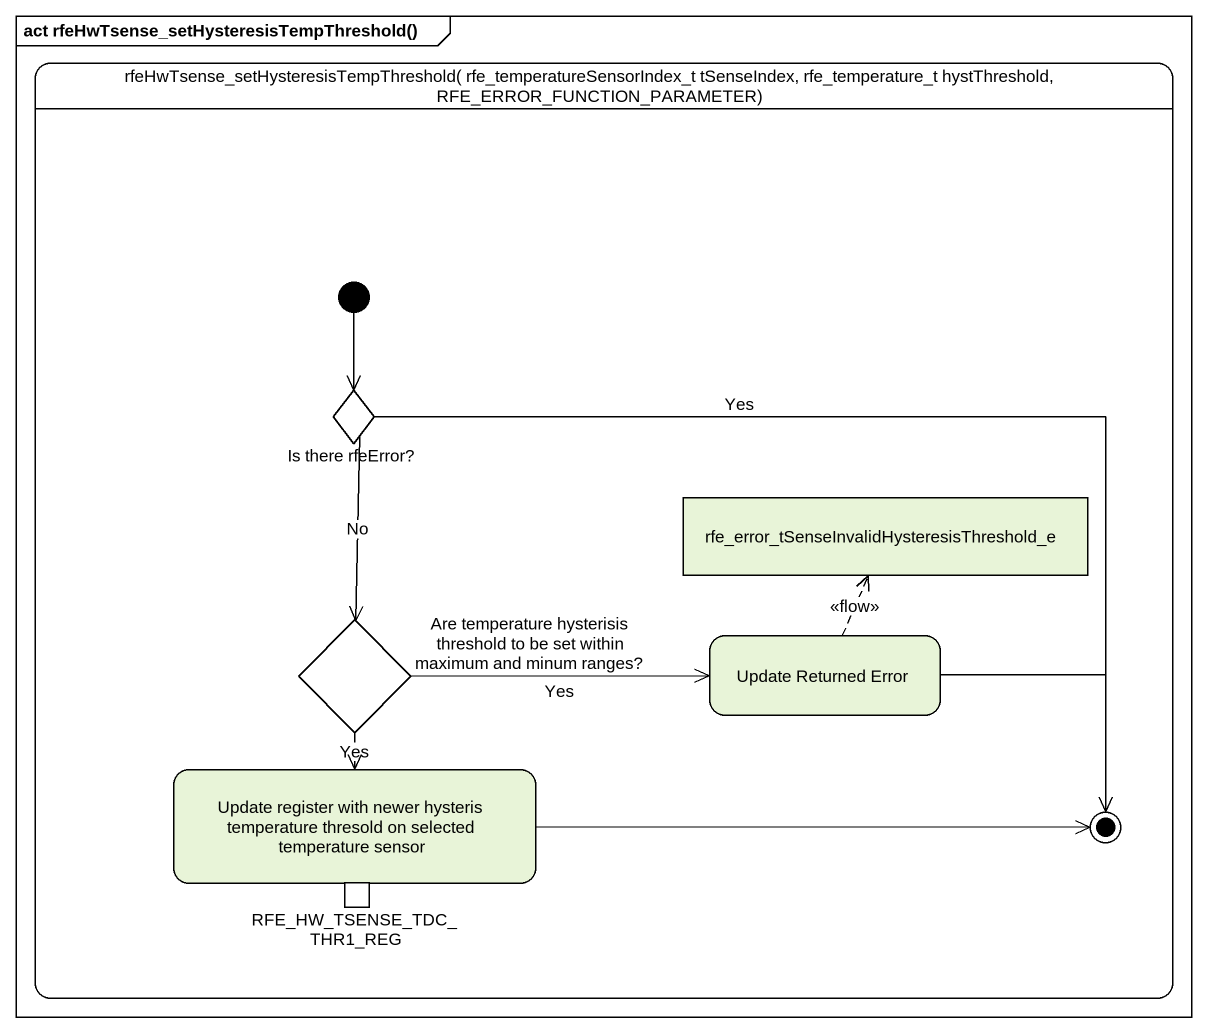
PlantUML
@startuml
mainframe act rfeHwTsense_setHysteresisTempThreshold()
hide empty description
state "rfeHwTsense_setHysteresisTempThreshold( rfe_temperatureSensorIndex_t tSenseIndex, rfe_temperature_t hystThreshold, RFE_ERROR_FUNCTION_PARAMETER)" as rfeHwTsense {
  state "Is there rfeError?" as Is_there_rfeError <<choice>>
  state "rfe_error_tSenseInvalidHysteresisThreshold_e" as rfe_error <<object>>
  state "Are temperature hysterisis threshold to be set within maximum and minum ranges?" as Are_temperature_hysterisis <<choice>>
  state "Update Returned Error" as Update_Returned_Error
  state "Update register with newer hysteris temperature thresold on selected temperature sensor" as Update_register_with_newer {
    state RFE_HW_TSENSE_TDC_THR1_REG <<inputPin>>
  }
  [*] --> Is_there_rfeError
  Is_there_rfeError -right-> [*] : Yes
  Update_Returned_Error -right-> [*]
  Update_register_with_newer -right-> [*]
}
Is_there_rfeError --> Are_temperature_hysterisis : No
Are_temperature_hysterisis -right-> Update_Returned_Error : Yes
Are_temperature_hysterisis --> Update_register_with_newer : Yes
Update_Returned_Error -up[dashed]-> rfe_error : <<flow>>
@enduml
